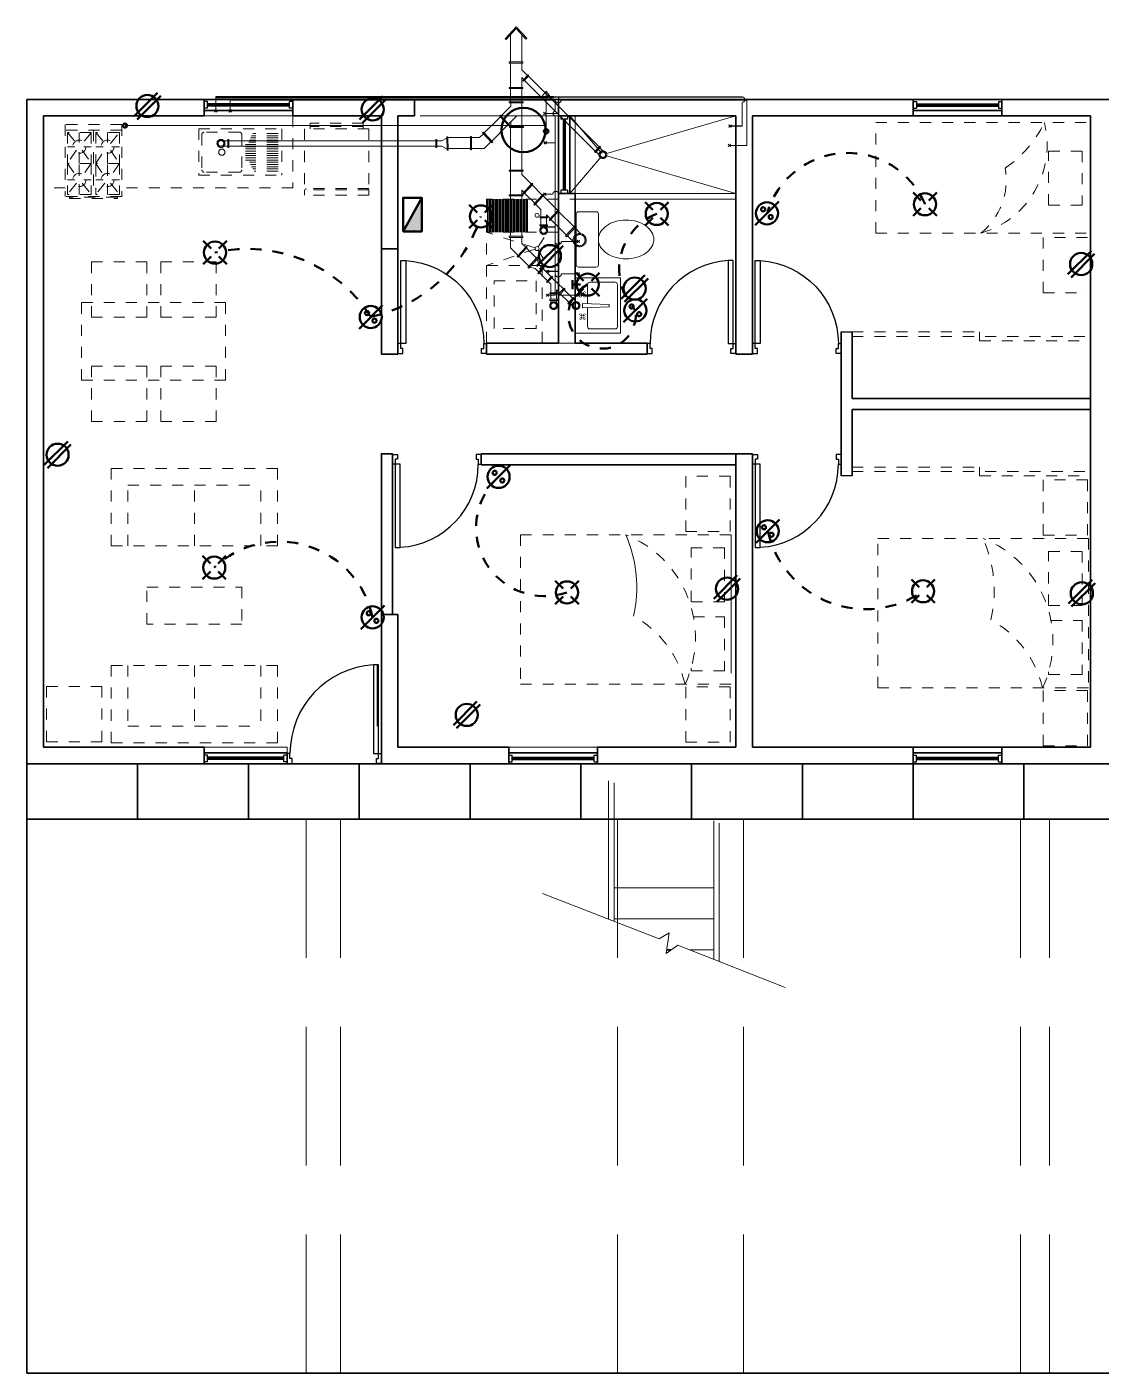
# Model space of a CAD drawing. Header units: metres. Extents: x -255 to -21, y -639 to -244.
# Drawn here: x -176.65 to -166.95, y -347.67 to -335.52 of the extents above; entities that cross this region are included whole.
import ezdxf

# ---------------------------------------------------------------- set-up
doc = ezdxf.new("R2010")
doc.units = ezdxf.units.M
doc.header["$LTSCALE"] = 5
doc.header["$MEASUREMENT"] = 0
doc.linetypes.add('DASHDOT', pattern=[1, 0.5, -0.25, 0, -0.25])
doc.linetypes.add('HIDDEN', pattern=[0.375, 0.25, -0.125])
doc.layers.get('0').update_dxf_attribs({"color": 30})
for name, color, linetype, lineweight in [('A-DOOR-FULL', 4, 'Continuous', 25), ('A-ELEV-MBE2', 4, 'Continuous', 25), ('A-EQPM-FIXD', 1, 'Continuous', 50), ('A-FLOR-LEVL', 7, 'Continuous', 35), ('A-FLOR-OVHD', 3, 'HIDDEN', 18), ('A-FURN', 8, 'Continuous', 18), ('A-GLAZ-FULL', 4, 'Continuous', 25), ('A-WALL-FULL', 7, 'Continuous', 35), ('A-WALL-FULL-EXTR', 7, 'Continuous', 35), ('A-WALL-FULL-INTR', 7, 'Continuous', 35), ('U-PARK-MNR', 255, 'Continuous', 13)]:
    doc.layers.add(name, color=color, linetype=linetype, lineweight=lineweight)

# ---------------------------------------------------------------- blocks, each defined once
blk = doc.blocks.new('DOOR-75')
for points in [[(-0.07, 0.84), (-0.07, 0.09), (-0.025, 0.09), (-0.025, 0.84), (-0.07, 0.84)], [(-0.775, 0.09), (-0.8, 0.09), (-0.8, 0), (-0.755, 0), (-0.755, 0.045), (-0.775, 0.045), (-0.775, 0.09)], [(-0.025, 0.09), (0, 0.09), (0, 0), (-0.045, 0), (-0.045, 0.045), (-0.025, 0.045), (-0.025, 0.09)]]:
    blk.add_lwpolyline(points)
at = {"linetype": 'HIDDEN'}
blk.add_arc((-0.023, 0.089), 0.752, 93.6181, 179.9249, dxfattribs=at)
blk = doc.blocks.new('BAÑO 1')
at = {"linetype": 'DASHDOT'}
for p, q in [((0.22, 1.001), (0.22, 1.246)), ((0.32, 1.001), (0.32, 1.246)), ((0.331, 1.001), (0.208, 1.001)), ((0.208, 1.001), (0.208, 0.991)), ((0.331, 0.991), (0.208, 0.991)), ((0.22, 0.991), (0.22, 0.771)), ((0.32, 0.991), (0.32, 0.931)), ((0.331, 1.001), (0.331, 0.991)), ((0.372, 0.878), (0.32, 0.931)), ((0.338, 0.842), (0.32, 0.86)), ((0.32, 0.86), (0.32, 0.771)), ((0.377, 0.883), (0.33, 0.833)), ((0.384, 0.876), (0.337, 0.826)), ((0.384, 0.876), (0.377, 0.883)), ((1.018, 0.233), (0.38, 0.871)), ((0.331, 0.771), (0.208, 0.771)), ((0.208, 0.771), (0.208, 0.761)), ((0.331, 0.761), (0.208, 0.761)), ((0.22, 0.641), (0.22, 0.761)), ((0.32, 0.641), (0.32, 0.761)), ((0.337, 0.826), (0.33, 0.833)), ((0.331, 0.771), (0.331, 0.761)), ((0.984, 0.196), (0.345, 0.834)), ((0.333, 0.641), (0.208, 0.641)), ((0.208, 0.641), (0.208, 0.631)), ((0.333, 0.631), (0.208, 0.631)), ((0.221, 0.6), (0.221, 0.631)), ((0.321, 0.418), (0.321, 0.631)), ((0.333, 0.641), (0.333, 0.631)), ((-0.019, 0.36), (0.127, 0.506)), ((0.127, 0.52), (0.12, 0.514)), ((0.204, 0.423), (0.12, 0.514)), ((0.211, 0.43), (0.127, 0.52)), ((0.134, 0.513), (0.221, 0.6)), ((0.202, 0.44), (0.275, 0.513)), ((-0.026, 0.367), (-0.033, 0.361)), ((0.059, 0.277), (-0.026, 0.367)), ((0.049, 0.287), (0.195, 0.433)), ((0.211, 0.43), (0.204, 0.423)), ((0.335, 0.418), (0.21, 0.418)), ((0.21, 0.418), (0.21, 0.408)), ((0.335, 0.408), (0.21, 0.408)), ((0.22, 0.025), (0.22, 0.408)), ((0.221, 0.418), (0.221, 0.459)), ((0.32, 0.025), (0.32, 0.408)), ((0.335, 0.418), (0.335, 0.408)), ((-2.369, 0.29), (-0.455, 0.29)), ((-2.333, 0.3), (-2.333, 0.227)), ((-2.323, 0.3), (-2.333, 0.3)), ((-2.323, 0.3), (-2.323, 0.227)), ((-0.455, 0.302), (-0.455, 0.229)), ((-0.445, 0.302), (-0.455, 0.302)), ((-0.445, 0.302), (-0.445, 0.229)), ((-0.445, 0.289), (-0.4, 0.289)), ((-0.355, 0.314), (-0.4, 0.289)), ((-0.356, 0.326), (-0.353, 0.203)), ((-0.346, 0.326), (-0.356, 0.326)), ((-0.346, 0.326), (-0.343, 0.203)), ((-0.345, 0.318), (-0.143, 0.318)), ((-0.142, 0.206), (-0.143, 0.329)), ((-0.133, 0.329), (-0.143, 0.329)), ((-0.132, 0.206), (-0.133, 0.329)), ((-0.133, 0.318), (-0.062, 0.318)), ((-0.062, 0.318), (-0.026, 0.353)), ((0.051, 0.27), (-0.033, 0.361)), ((-0.02, 0.218), (0.042, 0.28)), ((0.059, 0.277), (0.051, 0.27)), ((-2.369, 0.24), (-0.455, 0.24)), ((-2.323, 0.227), (-2.333, 0.227)), ((-0.445, 0.229), (-0.455, 0.229)), ((-0.445, 0.239), (-0.4, 0.239)), ((-0.354, 0.213), (-0.4, 0.239)), ((-0.343, 0.203), (-0.353, 0.203)), ((-0.344, 0.218), (-0.142, 0.218)), ((-0.132, 0.206), (-0.142, 0.206)), ((-0.132, 0.218), (-0.02, 0.218)), ((1.024, 0.239), (0.977, 0.189)), ((0.985, 0.182), (0.977, 0.189)), ((1.031, 0.232), (0.985, 0.182)), ((1.035, 0.145), (0.991, 0.189)), ((0.208, 0.025), (0.333, 0.025)), ((0.208, 0.025), (0.208, 0.015)), ((0.208, 0.015), (0.333, 0.015)), ((0.22, -0.198), (0.22, 0.015)), ((0.32, -0.015), (0.32, 0.015)), ((0.333, 0.025), (0.333, 0.015)), ((0.407, -0.103), (0.32, -0.015)), ((0.329, -0.186), (0.413, -0.095)), ((0.337, -0.192), (0.421, -0.102)), ((0.413, -0.095), (0.421, -0.102)), ((0.505, -0.201), (0.414, -0.11)), ((0.206, -0.198), (0.331, -0.198)), ((0.206, -0.198), (0.206, -0.208)), ((0.206, -0.208), (0.331, -0.208)), ((0.22, -0.573), (0.22, -0.208)), ((0.339, -0.176), (0.32, -0.157)), ((0.32, -0.198), (0.32, -0.157)), ((0.32, -0.573), (0.32, -0.208)), ((0.329, -0.186), (0.337, -0.192)), ((0.331, -0.198), (0.331, -0.208)), ((0.437, -0.274), (0.346, -0.183)), ((0.428, -0.284), (0.512, -0.194)), ((0.435, -0.291), (0.52, -0.201)), ((0.512, -0.194), (0.52, -0.201)), ((0.645, -0.341), (0.513, -0.208)), ((0.428, -0.284), (0.435, -0.291)), ((0.493, -0.33), (0.444, -0.282)), ((0.493, -0.398), (0.493, -0.33)), ((0.568, -0.424), (0.652, -0.334)), ((0.575, -0.431), (0.659, -0.341)), ((0.652, -0.334), (0.659, -0.341)), ((0.793, -0.488), (0.652, -0.348)), ((0.484, -0.398), (0.552, -0.398)), ((0.484, -0.408), (0.484, -0.398)), ((0.484, -0.408), (0.552, -0.408)), ((0.484, -0.469), (0.552, -0.469)), ((0.484, -0.479), (0.484, -0.469)), ((0.484, -0.479), (0.552, -0.479)), ((0.493, -0.469), (0.493, -0.408)), ((0.493, -0.521), (0.493, -0.479)), ((0.577, -0.414), (0.543, -0.38)), ((0.543, -0.398), (0.543, -0.38)), ((0.543, -0.469), (0.543, -0.408)), ((0.543, -0.521), (0.543, -0.479)), ((0.552, -0.408), (0.552, -0.398)), ((0.552, -0.479), (0.552, -0.469)), ((0.568, -0.424), (0.575, -0.431)), ((0.725, -0.562), (0.584, -0.421)), ((0.716, -0.57), (0.8, -0.48)), ((0.8, -0.48), (0.808, -0.487)), ((0.206, -0.573), (0.331, -0.573)), ((0.206, -0.573), (0.206, -0.583)), ((0.206, -0.583), (0.331, -0.583)), ((0.22, -0.678), (0.22, -0.583)), ((0.32, -0.637), (0.32, -0.583)), ((0.331, -0.573), (0.331, -0.583)), ((0.716, -0.57), (0.724, -0.577)), ((0.724, -0.577), (0.808, -0.487)), ((0.783, -0.62), (0.732, -0.569)), ((0.854, -0.55), (0.8, -0.495)), ((0.288, -0.746), (0.22, -0.678)), ((0.278, -0.756), (0.362, -0.666)), ((0.286, -0.763), (0.37, -0.673)), ((0.356, -0.673), (0.32, -0.637)), ((0.362, -0.666), (0.37, -0.673)), ((0.453, -0.771), (0.363, -0.68)), ((0.278, -0.756), (0.286, -0.763)), ((0.384, -0.843), (0.295, -0.753)), ((0.375, -0.854), (0.459, -0.763)), ((0.383, -0.86), (0.467, -0.77)), ((0.459, -0.763), (0.467, -0.77)), ((0.46, -0.777), (0.475, -0.828)), ((0.507, -0.86), (0.475, -0.828)), ((0.375, -0.854), (0.383, -0.86)), ((0.391, -0.851), (0.441, -0.864)), ((0.473, -0.896), (0.441, -0.864)), ((0.464, -0.905), (0.514, -0.852)), ((0.464, -0.905), (0.471, -0.912)), ((0.471, -0.912), (0.522, -0.859)), ((0.552, -0.976), (0.48, -0.903)), ((0.514, -0.852), (0.522, -0.859)), ((0.586, -0.939), (0.514, -0.867)), ((0.543, -0.985), (0.593, -0.932)), ((0.55, -0.992), (0.6, -0.939)), ((0.593, -0.932), (0.6, -0.939)), ((0.696, -1.049), (0.593, -0.947)), ((0.543, -0.985), (0.55, -0.992)), ((0.584, -1.007), (0.559, -0.983)), ((0.573, -1.084), (0.642, -1.084)), ((0.573, -1.094), (0.573, -1.084)), ((0.584, -1.084), (0.584, -1.007)), ((0.634, -1.084), (0.634, -1.057)), ((0.661, -1.085), (0.634, -1.057)), ((0.642, -1.094), (0.642, -1.084)), ((0.653, -1.094), (0.703, -1.041)), ((0.66, -1.101), (0.711, -1.048)), ((0.745, -1.169), (0.668, -1.092)), ((0.703, -1.041), (0.711, -1.048)), ((0.779, -1.133), (0.703, -1.056)), ((0.573, -1.094), (0.642, -1.094)), ((0.573, -1.142), (0.642, -1.142)), ((0.573, -1.152), (0.573, -1.142)), ((0.573, -1.152), (0.642, -1.152)), ((0.584, -1.142), (0.584, -1.094)), ((0.584, -1.174), (0.584, -1.152)), ((0.584, -1.202), (0.584, -1.195)), ((0.634, -1.142), (0.634, -1.094)), ((0.634, -1.174), (0.634, -1.152)), ((0.642, -1.152), (0.642, -1.142)), ((0.653, -1.094), (0.66, -1.101)), ((0.736, -1.178), (0.786, -1.125)), ((0.736, -1.178), (0.743, -1.185)), ((0.743, -1.185), (0.794, -1.132)), ((0.775, -1.199), (0.752, -1.176)), ((0.786, -1.125), (0.794, -1.132)), ((0.81, -1.164), (0.786, -1.14))]:
    blk.add_line(p, q, dxfattribs=at)
for centre, radius in [((-2.395, 0.265), 0.036), ((-2.395, 0.265), 0.026), ((1.052, 0.163), 0.035), ((1.052, 0.163), 0.025), ((0.518, -0.521), 0.035), ((0.518, -0.521), 0.025), ((0.842, -0.608), 0.06), ((0.842, -0.608), 0.05), ((0.608, -1.199), 0.035), ((0.608, -1.199), 0.025), ((0.81, -1.199), 0.035), ((0.81, -1.199), 0.025)]:
    blk.add_circle(centre, radius, dxfattribs=at)
blk = doc.blocks.new('DOOR-80')
for points in [[(-0.07, 0.89), (-0.07, 0.09), (-0.025, 0.09), (-0.025, 0.89), (-0.07, 0.89)], [(-0.825, 0.09), (-0.85, 0.09), (-0.85, 0), (-0.805, 0), (-0.805, 0.045), (-0.825, 0.045), (-0.825, 0.09)], [(-0.025, 0.09), (0, 0.09), (0, 0), (-0.045, 0), (-0.045, 0.045), (-0.025, 0.045), (-0.025, 0.09)]]:
    blk.add_lwpolyline(points)
at = {"linetype": 'HIDDEN'}
blk.add_arc((-0.023, 0.089), 0.802, 93.3811, 179.9341, dxfattribs=at)
blk = doc.blocks.new('INOD')
for p, q in [((0.23, 0), (-0.23, 0)), ((-0.25, -0.02), (-0.25, -0.18)), ((0.25, -0.18), (0.25, -0.02)), ((-0.23, -0.2), (0.23, -0.2))]:
    blk.add_line(p, q)
blk.add_lwpolyline([(-0.175, -0.45, 0.07067), (-0.161, -0.549, 0.082314), (-0.124, -0.627, 0.106842), (-0.063, -0.683, 0.13438), (0, -0.7, 0.13438), (0.063, -0.683, 0.106842), (0.124, -0.627, 0.082314), (0.161, -0.549, 0.07067), (0.175, -0.45, 0.07067), (0.161, -0.351, 0.082314), (0.124, -0.273, 0.106842), (0.063, -0.217, 0.13438), (0, -0.2, 0.13438), (-0.063, -0.217, 0.106842), (-0.124, -0.273, 0.082314), (-0.161, -0.351, 0.07067)], format="xyb", close=True)
for centre, start, end in [((-0.23, -0.02), 90, 180), ((0.23, -0.02), 0, 90), ((-0.23, -0.18), 180, 270), ((0.23, -0.18), 270, 0)]:
    blk.add_arc(centre, 0.02, start, end)

msp = doc.modelspace()

# ---------------------------------------------------------------- hatches: boundary and pattern name
at = {"layer": 'A-EQPM-FIXD'}
msp.add_hatch(color=256, dxfattribs=at).paths.add_polyline_path([(-173.25, -337.362), (-173.081, -337.362), (-173.081, -337.059)])

# ---------------------------------------------------------------- linework, layer by layer
at = {"layer": 'A-ELEV-MBE2'}
for p, q in [((-169.296, -338.27), (-169.196, -338.27)), ((-169.196, -339.57), (-169.296, -339.57))]:
    msp.add_line(p, q, dxfattribs=at)
at = {"layer": 'A-ELEV-MBE2', "linetype": 'HIDDEN', "ltscale": 0.001}
msp.add_line((-170.095, -338.417), (-170.095, -338.372), dxfattribs=at)
at = {"layer": 'A-EQPM-FIXD'}
for p, q in [((-175.678, -336.322), (-175.466, -336.11)), ((-175.65, -336.351), (-175.438, -336.138)), ((-174.94, -336.149), (-171.892, -336.149)), ((-173.644, -336.353), (-173.432, -336.14)), ((-173.616, -336.381), (-173.404, -336.169)), ((-168.575, -337.082), (-168.645, -337.011)), ((-168.504, -337.082), (-168.433, -337.011)), ((-173.081, -337.059), (-173.25, -337.362)), ((-172.582, -337.192), (-172.653, -337.121)), ((-172.512, -337.192), (-172.441, -337.121)), ((-170.996, -337.168), (-171.066, -337.098)), ((-170.925, -337.168), (-170.854, -337.098)), ((-170.071, -337.305), (-169.859, -337.093)), ((-172.582, -337.262), (-172.653, -337.333)), ((-172.512, -337.262), (-172.441, -337.333)), ((-170.996, -337.239), (-171.066, -337.31)), ((-170.925, -337.239), (-170.854, -337.31)), ((-168.575, -337.152), (-168.645, -337.223)), ((-168.504, -337.152), (-168.433, -337.223)), ((-174.984, -337.518), (-175.055, -337.447)), ((-174.913, -337.518), (-174.842, -337.447)), ((-172.045, -337.677), (-171.833, -337.465)), ((-172.017, -337.706), (-171.805, -337.493)), ((-174.984, -337.588), (-175.054, -337.659)), ((-174.913, -337.588), (-174.842, -337.659)), ((-167.249, -337.749), (-167.037, -337.537)), ((-167.22, -337.777), (-167.008, -337.565)), ((-171.62, -337.807), (-171.69, -337.736)), ((-171.549, -337.807), (-171.478, -337.736)), ((-171.72, -337.801), (-171.72, -337.885)), ((-171.648, -337.842), (-171.72, -337.842)), ((-171.28, -337.97), (-171.068, -337.758)), ((-171.251, -337.999), (-171.039, -337.787)), ((-171.62, -337.877), (-171.69, -337.948)), ((-171.549, -337.877), (-171.478, -337.948)), ((-171.259, -338.182), (-171.047, -337.97)), ((-173.648, -338.241), (-173.436, -338.029)), ((-176.489, -339.471), (-176.277, -339.259)), ((-176.461, -339.5), (-176.249, -339.287)), ((-172.495, -339.684), (-172.282, -339.472)), ((-170.064, -340.175), (-169.852, -339.963)), ((-174.99, -340.362), (-175.061, -340.291)), ((-174.919, -340.362), (-174.849, -340.291)), ((-174.99, -340.432), (-175.061, -340.503)), ((-174.919, -340.432), (-174.849, -340.503)), ((-171.806, -340.587), (-171.877, -340.516)), ((-171.736, -340.587), (-171.665, -340.516)), ((-170.446, -340.68), (-170.234, -340.467)), ((-170.418, -340.708), (-170.206, -340.496)), ((-168.591, -340.575), (-168.662, -340.504)), ((-168.521, -340.575), (-168.45, -340.504)), ((-167.244, -340.721), (-167.031, -340.509)), ((-167.215, -340.749), (-167.003, -340.537)), ((-171.806, -340.657), (-171.877, -340.728)), ((-171.736, -340.657), (-171.665, -340.728)), ((-168.591, -340.646), (-168.662, -340.717)), ((-168.521, -340.646), (-168.45, -340.717)), ((-173.631, -340.952), (-173.419, -340.74)), ((-172.795, -341.819), (-172.583, -341.607)), ((-172.767, -341.847), (-172.555, -341.635))]:
    msp.add_line(p, q, dxfattribs=at)
at = {"layer": 'A-EQPM-FIXD', "ltscale": 0.01, "const_width": 0.01}
for points in [[(-171.971, -336.298), (-171.846, -336.298), (-171.846, -336.291), (-171.846, -336.149), (-174.94, -336.149), (-174.94, -336.275)], [(-171.846, -336.298), (-171.846, -337.723), (-171.945, -337.723)]]:
    msp.add_lwpolyline(points, dxfattribs=at)
at = {"layer": 'A-EQPM-FIXD'}
msp.add_lwpolyline([(-174.81, -336.275, 0.01, 0.01, 0), (-174.81, -336.176, 0.01, 0.01, 0), (-171.877, -336.176, 0.01, 0.01, 0), (-171.877, -336.278, 0.01, 0.01, 0.962568), (-171.878, -336.318, 0.01, 0.01, 0), (-171.878, -336.562, 0.01, 0.01, 0), (-171.968, -336.562, 0, 0, 0)], format="xyseb", dxfattribs=at)
at = {"layer": 'A-EQPM-FIXD', "const_width": 0.01}
for points in [[(-171.959, -336.097), (-171.994, -336.14)], [(-171.959, -336.455), (-171.959, -336.095), (-171.959, -336.095)], [(-171.959, -336.097), (-171.925, -336.14)], [(-171.823, -336.176), (-170.148, -336.176), (-170.148, -336.176), (-170.148, -336.587), (-170.305, -336.587)], [(-174.928, -336.263), (-174.953, -336.287)], [(-174.928, -336.287), (-174.952, -336.262)], [(-174.798, -336.287), (-174.822, -336.262)], [(-174.797, -336.263), (-174.822, -336.287)], [(-171.959, -336.286), (-171.984, -336.31)], [(-171.959, -336.31), (-171.983, -336.285)], [(-175.76, -336.407), (-171.957, -336.407)], [(-170.287, -336.423), (-170.311, -336.398)], [(-170.286, -336.399), (-170.311, -336.423)], [(-171.956, -336.574), (-171.98, -336.549)], [(-171.955, -336.55), (-171.98, -336.574)], [(-171.878, -336.562), (-171.878, -337.938), (-171.947, -337.938)], [(-170.293, -336.599), (-170.317, -336.574)], [(-170.292, -336.574), (-170.317, -336.599)], [(-171.959, -337.015), (-171.984, -337.039)], [(-171.959, -337.039), (-171.983, -337.014)], [(-171.971, -337.027), (-171.899, -337.027)], [(-171.954, -337.335), (-171.978, -337.31)], [(-171.953, -337.311), (-171.978, -337.335)], [(-171.965, -337.322), (-171.878, -337.322)], [(-171.821, -337.453), (-171.667, -337.453)], [(-171.655, -337.441), (-171.68, -337.465)], [(-171.655, -337.465), (-171.679, -337.44)], [(-171.932, -337.736), (-171.957, -337.711)], [(-171.932, -337.711), (-171.957, -337.735)], [(-171.846, -337.723), (-171.846, -337.938), (-171.665, -337.938)], [(-171.821, -337.745), (-171.667, -337.745)], [(-171.655, -337.733), (-171.68, -337.757)], [(-171.655, -337.758), (-171.679, -337.733)], [(-171.935, -337.951), (-171.96, -337.926)], [(-171.935, -337.926), (-171.96, -337.95)], [(-171.652, -337.926), (-171.678, -337.95)], [(-171.653, -337.951), (-171.677, -337.926)]]:
    msp.add_lwpolyline(points, dxfattribs=at)
for points in [[(-171.877, -336.176, 1), (-171.823, -336.176, 0)], [(-171.899, -337.027), (-171.899, -337.027, -1), (-171.846, -337.027, -1)], [(-171.878, -337.453, 1), (-171.821, -337.453)], [(-171.878, -337.745, 1), (-171.821, -337.745)]]:
    msp.add_lwpolyline(points, format="xyb", dxfattribs=at)
at = {"layer": 'A-EQPM-FIXD', "ltscale": 0.01, "const_width": 0.01}
msp.add_lwpolyline([(-171.846, -336.149), (-170.189, -336.149, -1), (-170.189, -336.197), (-170.189, -336.411), (-170.299, -336.411)], format="xyb", dxfattribs=at)
at = {"layer": 'A-EQPM-FIXD'}
msp.add_lwpolyline([(-173.25, -337.362), (-173.081, -337.362), (-173.081, -337.059), (-173.25, -337.059)], close=True, dxfattribs=at)
for centre, radius in [((-175.558, -336.23), 0.1), ((-173.524, -336.261), 0.1), ((-172.163, -336.447), 0.2), ((-175.76, -336.407), 0.0177), ((-171.959, -336.458), 0.0201), ((-168.539, -337.117), 0.1), ((-172.547, -337.227), 0.1), ((-170.96, -337.204), 0.1), ((-169.965, -337.199), 0.1), ((-170, -337.163), 0.0185), ((-169.931, -337.232), 0.0185), ((-174.948, -337.553), 0.1), ((-171.925, -337.585), 0.1), ((-167.129, -337.657), 0.1), ((-171.584, -337.842), 0.1), ((-171.159, -337.878), 0.1), ((-171.153, -338.076), 0.1), ((-173.542, -338.135), 0.1), ((-173.576, -338.099), 0.0185), ((-171.187, -338.04), 0.0185), ((-171.119, -338.109), 0.0185), ((-173.508, -338.168), 0.0185), ((-176.369, -339.379), 0.1), ((-172.388, -339.578), 0.1), ((-172.423, -339.542), 0.0185), ((-172.354, -339.611), 0.0185), ((-169.958, -340.069), 0.1), ((-169.993, -340.033), 0.0185), ((-169.924, -340.101), 0.0185), ((-174.955, -340.397), 0.1), ((-171.771, -340.622), 0.1), ((-170.326, -340.588), 0.1), ((-168.556, -340.611), 0.1), ((-167.123, -340.629), 0.1), ((-173.525, -340.846), 0.1), ((-173.56, -340.81), 0.0185), ((-173.491, -340.878), 0.0185), ((-172.675, -341.727), 0.1)]:
    msp.add_circle(centre, radius, dxfattribs=at)
at = {"layer": 'A-EQPM-FIXD', "linetype": 'HIDDEN', "ltscale": 0.009}
for centre, radius, start, end in [((-169.237, -337.412), 0.758, 22.9015, 163.6875), ((-173.835, -336.815), 1.352, 282.5325, 342.246), ((-170.76, -337.705), 0.54, 111.7695, 223.3522), ((-174.656, -338.838), 1.318, 32.2612, 102.8), ((-171.454, -338.117), 0.304, 115.3331, 7.6915), ((-171.972, -340.036), 0.619, 132.2306, 288.9644), ((-174.366, -341.021), 0.858, 11.79, 133.3589), ((-169.074, -339.866), 0.907, 192.9313, 304.8083)]:
    msp.add_arc(centre, radius, start, end, dxfattribs=at)
at = {"layer": 'A-FLOR-LEVL'}
for p, q in [((-174.246, -336.17), (-175.046, -336.17)), ((-173.146, -336.17), (-171.846, -336.17)), ((-167.846, -336.17), (-168.646, -336.17)), ((-174.246, -336.27), (-175.046, -336.27)), ((-167.846, -336.27), (-168.646, -336.27)), ((-171.846, -336.32), (-171.846, -337.02)), ((-171.746, -337.02), (-171.746, -336.32)), ((-174.296, -342.07), (-175.046, -342.07)), ((-174.296, -342.07), (-174.296, -342.17)), ((-172.296, -342.07), (-171.496, -342.07)), ((-167.846, -342.07), (-168.646, -342.07)), ((-176.646, -342.17), (-176.646, -347.67)), ((-175.646, -342.17), (-175.646, -342.67)), ((-174.296, -342.17), (-175.046, -342.17)), ((-174.646, -342.17), (-174.646, -342.67)), ((-174.296, -342.17), (-173.446, -342.17)), ((-173.646, -342.17), (-173.646, -342.67)), ((-172.646, -342.17), (-172.646, -342.67)), ((-172.296, -342.17), (-171.496, -342.17)), ((-171.646, -342.17), (-171.646, -342.67)), ((-170.646, -342.17), (-170.646, -342.67)), ((-170.096, -342.17), (-167.046, -342.17)), ((-169.646, -342.17), (-169.646, -342.67)), ((-167.846, -342.17), (-168.646, -342.17)), ((-168.646, -342.17), (-168.646, -342.67)), ((-167.646, -342.17), (-167.646, -342.67)), ((-176.646, -342.67), (-157.296, -342.67)), ((-170.832, -343.85), (-170.871, -343.85)), ((-176.646, -347.67), (-157.296, -347.67))]:
    msp.add_line(p, q, dxfattribs=at)
at = {"layer": 'A-FLOR-OVHD'}
for p, q in [((-175.046, -336.32), (-174.246, -336.32)), ((-171.846, -336.32), (-173.146, -336.32)), ((-171.696, -337.02), (-171.696, -336.32)), ((-168.646, -336.32), (-167.846, -336.32)), ((-175.046, -342.02), (-174.296, -342.02)), ((-172.296, -342.02), (-171.496, -342.02)), ((-171.396, -343.572), (-171.396, -342.17)), ((-171.346, -343.592), (-171.346, -342.17)), ((-170.446, -343.934), (-170.446, -342.17)), ((-170.396, -343.954), (-170.396, -342.17)), ((-171.993, -343.34), (-170.939, -343.75)), ((-171.346, -343.29), (-170.446, -343.29)), ((-171.346, -343.57), (-170.446, -343.57)), ((-170.939, -343.75), (-170.848, -343.695)), ((-170.848, -343.695), (-170.876, -343.881)), ((-170.876, -343.881), (-170.771, -343.805)), ((-170.771, -343.805), (-169.8, -344.189)), ((-170.658, -343.85), (-170.446, -343.85))]:
    msp.add_line(p, q, dxfattribs=at)
at = {"layer": 'A-FLOR-OVHD', "linetype": 'DASHDOT'}
msp.add_line((-174.296, -342.07), (-174.296, -342.02), dxfattribs=at)
at = {"layer": 'A-FURN', "linetype": 'DASHDOT'}
for p, q in [((-172.328, -335.625), (-172.23, -335.516)), ((-172.321, -335.631), (-172.23, -335.531)), ((-172.23, -335.516), (-172.134, -335.619)), ((-172.23, -335.531), (-172.142, -335.626)), ((-172.328, -335.625), (-172.321, -335.631)), ((-172.142, -335.626), (-172.134, -335.619)), ((-171.468, -336.601), (-171.475, -336.594)), ((-171.429, -336.652), (-171.474, -336.607)), ((-171.671, -338.014), (-171.673, -338.012)), ((-171.696, -338.37), (-171.846, -338.37))]:
    msp.add_line(p, q, dxfattribs=at)
at = {"layer": 'A-FURN', "linetype": 'HIDDEN', "ltscale": 0.001}
for p, q in [((-175.79, -336.398), (-176.3, -336.398)), ((-176.3, -336.398), (-176.3, -337.048)), ((-175.79, -336.398), (-175.79, -337.048)), ((-174.246, -336.32), (-174.246, -336.97)), ((-174.089, -336.386), (-174.089, -336.436)), ((-173.609, -336.386), (-174.089, -336.386)), ((-173.609, -336.406), (-174.089, -336.406)), ((-173.609, -336.386), (-173.609, -336.436)), ((-168.984, -337.379), (-168.984, -336.379)), ((-168.984, -336.379), (-167.084, -336.379)), ((-175.79, -336.448), (-176.3, -336.448)), ((-176.28, -336.468), (-176.28, -336.748)), ((-176.065, -336.468), (-176.28, -336.468)), ((-176.28, -336.468), (-176.198, -336.568)), ((-176.173, -336.559), (-176.173, -336.468)), ((-176.065, -336.472), (-176.147, -336.568)), ((-176.065, -336.468), (-176.065, -336.748)), ((-176.045, -336.448), (-176.045, -337.048)), ((-175.81, -336.468), (-176.025, -336.468)), ((-176.025, -336.468), (-176.025, -336.772)), ((-176.025, -336.468), (-175.943, -336.568)), ((-175.918, -336.559), (-175.918, -336.468)), ((-175.892, -336.568), (-175.81, -336.468)), ((-175.81, -336.468), (-175.81, -336.748)), ((-175.095, -336.435), (-174.345, -336.435)), ((-175.095, -336.435), (-175.095, -336.855)), ((-175.066, -336.487), (-175.066, -336.807)), ((-174.726, -336.467), (-175.046, -336.467)), ((-174.706, -336.487), (-174.706, -336.807)), ((-174.379, -336.518), (-174.628, -336.518)), ((-174.379, -336.498), (-174.619, -336.498)), ((-174.379, -336.478), (-174.607, -336.478)), ((-174.345, -336.435), (-174.345, -336.855)), ((-173.559, -336.436), (-174.139, -336.436)), ((-174.139, -336.436), (-174.139, -336.976)), ((-173.609, -336.416), (-174.089, -336.416)), ((-173.559, -336.436), (-173.559, -336.976)), ((-176.28, -336.598), (-176.212, -336.598)), ((-176.198, -336.628), (-176.28, -336.748)), ((-176.173, -336.748), (-176.173, -336.637)), ((-176.147, -336.628), (-176.065, -336.748)), ((-176.133, -336.598), (-176.065, -336.598)), ((-176.025, -336.598), (-175.957, -336.598)), ((-176.025, -336.748), (-175.943, -336.628)), ((-175.918, -336.748), (-175.918, -336.637)), ((-175.892, -336.628), (-175.81, -336.748)), ((-175.878, -336.598), (-175.81, -336.598)), ((-174.379, -336.578), (-174.674, -336.578)), ((-174.379, -336.598), (-174.674, -336.598)), ((-174.379, -336.618), (-174.674, -336.618)), ((-174.379, -336.638), (-174.674, -336.638)), ((-174.379, -336.658), (-174.674, -336.658)), ((-174.379, -336.558), (-174.642, -336.558)), ((-174.379, -336.538), (-174.635, -336.538)), ((-176.065, -336.748), (-176.28, -336.748)), ((-176.28, -336.748), (-176.28, -337.028)), ((-176.28, -336.748), (-176.198, -336.868)), ((-176.173, -336.859), (-176.173, -336.748)), ((-176.065, -336.748), (-176.147, -336.868)), ((-176.065, -336.748), (-176.065, -337.028)), ((-175.81, -336.748), (-176.025, -336.748)), ((-176.025, -336.748), (-175.943, -336.868)), ((-176.025, -336.768), (-176.025, -337.028)), ((-175.918, -336.859), (-175.918, -336.748)), ((-175.81, -336.748), (-175.892, -336.868)), ((-175.81, -336.748), (-175.81, -337.028)), ((-174.379, -336.678), (-174.674, -336.678)), ((-174.379, -336.698), (-174.674, -336.698)), ((-174.379, -336.718), (-174.674, -336.718)), ((-174.379, -336.738), (-174.635, -336.738)), ((-174.379, -336.758), (-174.627, -336.758)), ((-174.379, -336.778), (-174.617, -336.778)), ((-176.28, -336.898), (-176.212, -336.898)), ((-176.133, -336.898), (-176.065, -336.898)), ((-176.025, -336.898), (-175.957, -336.898)), ((-175.878, -336.898), (-175.81, -336.898)), ((-175.095, -336.855), (-174.345, -336.855)), ((-174.726, -336.827), (-175.046, -336.827)), ((-174.379, -336.798), (-174.606, -336.798)), ((-174.379, -336.818), (-174.593, -336.818)), ((-176.3, -336.97), (-176.499, -336.97)), ((-176.198, -336.928), (-176.28, -337.028)), ((-176.173, -337.028), (-176.173, -336.937)), ((-176.147, -336.928), (-176.065, -337.028)), ((-175.943, -336.928), (-176.025, -337.028)), ((-175.918, -337.028), (-175.918, -336.937)), ((-175.892, -336.928), (-175.81, -337.028)), ((-174.246, -336.97), (-175.79, -336.97)), ((-173.559, -336.976), (-174.139, -336.976)), ((-174.139, -336.986), (-174.139, -337.036)), ((-173.559, -336.986), (-174.139, -336.986)), ((-174.129, -336.976), (-174.129, -336.986)), ((-173.569, -336.976), (-173.569, -336.986)), ((-173.559, -336.986), (-173.559, -337.036)), ((-175.79, -337.048), (-176.3, -337.048)), ((-176.065, -337.028), (-176.28, -337.028)), ((-175.81, -337.028), (-176.025, -337.028)), ((-173.559, -337.036), (-174.139, -337.036)), ((-172.496, -337.07), (-172.496, -337.67)), ((-171.846, -337.07), (-172.496, -337.07)), ((-171.846, -337.37), (-172.496, -337.37)), ((-172.059, -337.512), (-172.496, -337.37)), ((-172.031, -337.501), (-171.946, -337.37)), ((-167.084, -337.379), (-168.984, -337.379)), ((-167.471, -337.418), (-167.471, -337.918)), ((-167.071, -337.418), (-167.471, -337.418)), ((-172.059, -337.522), (-172.496, -337.67)), ((-172.032, -337.532), (-171.946, -337.67)), ((-176.062, -337.638), (-176.062, -338.138)), ((-175.562, -337.638), (-176.062, -337.638)), ((-175.562, -338.138), (-175.562, -337.638)), ((-174.938, -337.638), (-175.438, -337.638)), ((-175.438, -337.638), (-175.438, -338.138)), ((-174.938, -338.138), (-174.938, -337.638)), ((-172.496, -337.67), (-171.846, -337.67)), ((-172.496, -338.37), (-172.496, -337.67)), ((-171.996, -337.67), (-171.996, -338.37)), ((-167.471, -337.918), (-167.071, -337.918)), ((-176.152, -338.005), (-176.152, -338.705)), ((-174.852, -338.005), (-176.152, -338.005)), ((-174.852, -338.705), (-174.852, -338.005)), ((-176.062, -338.138), (-175.562, -338.138)), ((-175.438, -338.138), (-174.938, -338.138)), ((-169.196, -338.27), (-168.046, -338.27)), ((-169.196, -338.31), (-167.046, -338.31)), ((-168.046, -338.27), (-168.046, -338.35)), ((-168.046, -338.35), (-167.046, -338.35)), ((-176.062, -338.579), (-175.562, -338.579)), ((-176.062, -339.079), (-176.062, -338.579)), ((-175.562, -338.579), (-175.562, -339.079)), ((-175.438, -338.579), (-174.938, -338.579)), ((-175.438, -339.079), (-175.438, -338.579)), ((-174.938, -338.579), (-174.938, -339.079)), ((-176.152, -338.705), (-174.852, -338.705)), ((-175.562, -339.079), (-176.062, -339.079)), ((-174.938, -339.079), (-175.438, -339.079)), ((-175.884, -339.502), (-174.384, -339.502)), ((-175.884, -340.202), (-175.884, -339.502)), ((-174.384, -340.202), (-174.384, -339.502)), ((-170.298, -339.573), (-170.698, -339.573)), ((-170.698, -339.573), (-170.698, -340.073)), ((-170.298, -339.573), (-170.298, -340.073)), ((-169.196, -339.49), (-168.046, -339.49)), ((-169.196, -339.53), (-167.046, -339.53)), ((-168.046, -339.49), (-168.046, -339.57)), ((-168.046, -339.57), (-167.046, -339.57)), ((-175.734, -340.202), (-175.734, -339.652)), ((-175.734, -339.652), (-174.534, -339.652)), ((-175.134, -340.202), (-175.134, -339.652)), ((-174.534, -340.202), (-174.534, -339.652)), ((-167.071, -339.606), (-167.471, -339.606)), ((-167.471, -339.606), (-167.471, -340.106)), ((-167.071, -339.606), (-167.071, -340.106)), ((-172.19, -340.101), (-172.19, -341.451)), ((-172.19, -340.101), (-170.29, -340.101)), ((-170.698, -340.073), (-170.298, -340.073)), ((-168.964, -341.484), (-168.964, -340.134)), ((-168.964, -340.134), (-167.064, -340.134)), ((-167.471, -340.106), (-167.071, -340.106)), ((-167.064, -340.134), (-167.064, -341.484)), ((-175.884, -340.202), (-174.384, -340.202)), ((-174.384, -340.202), (-175.884, -340.202)), ((-175.884, -341.28), (-174.384, -341.28)), ((-174.384, -341.28), (-175.884, -341.28)), ((-175.884, -341.28), (-175.884, -341.98)), ((-175.734, -341.28), (-175.734, -341.83)), ((-175.134, -341.28), (-175.134, -341.83)), ((-174.534, -341.28), (-174.534, -341.83)), ((-174.384, -341.28), (-174.384, -341.98)), ((-176.468, -341.47), (-176.468, -341.97)), ((-175.968, -341.47), (-176.468, -341.47)), ((-175.968, -341.97), (-175.968, -341.47)), ((-170.29, -341.451), (-172.19, -341.451)), ((-170.298, -341.475), (-170.698, -341.475)), ((-170.698, -341.475), (-170.698, -341.975)), ((-170.298, -341.975), (-170.298, -341.475)), ((-167.064, -341.484), (-168.964, -341.484)), ((-167.071, -341.508), (-167.471, -341.508)), ((-167.471, -341.508), (-167.471, -342.008)), ((-167.071, -342.008), (-167.071, -341.508)), ((-175.734, -341.83), (-174.534, -341.83)), ((-176.468, -341.97), (-175.968, -341.97)), ((-175.884, -341.98), (-174.384, -341.98)), ((-170.698, -341.975), (-170.298, -341.975)), ((-167.471, -342.008), (-167.071, -342.008))]:
    msp.add_line(p, q, dxfattribs=at)
at = {"layer": 'A-FURN'}
for p, q in [((-171.462, -336.651), (-171.746, -336.32)), ((-170.246, -336.32), (-171.423, -336.663)), ((-171.462, -336.688), (-171.746, -337.02)), ((-170.246, -337.02), (-171.423, -336.677)), ((-170.246, -337.02), (-171.746, -337.02)), ((-172.487, -337.07), (-172.487, -337.37)), ((-172.477, -337.07), (-172.477, -337.37)), ((-172.467, -337.07), (-172.467, -337.37)), ((-172.457, -337.07), (-172.457, -337.37)), ((-172.447, -337.07), (-172.447, -337.37)), ((-172.437, -337.07), (-172.437, -337.37)), ((-172.427, -337.07), (-172.427, -337.37)), ((-172.417, -337.07), (-172.417, -337.37)), ((-172.407, -337.07), (-172.407, -337.37)), ((-172.397, -337.07), (-172.397, -337.37)), ((-172.397, -337.07), (-172.397, -337.37)), ((-172.387, -337.07), (-172.387, -337.37)), ((-172.377, -337.07), (-172.377, -337.37)), ((-172.367, -337.07), (-172.367, -337.37)), ((-172.357, -337.07), (-172.357, -337.37)), ((-172.347, -337.07), (-172.347, -337.37)), ((-172.337, -337.07), (-172.337, -337.37)), ((-172.327, -337.07), (-172.327, -337.37)), ((-172.317, -337.07), (-172.317, -337.37)), ((-172.317, -337.07), (-172.317, -337.37)), ((-172.307, -337.07), (-172.307, -337.37)), ((-172.307, -337.07), (-172.307, -337.37)), ((-172.297, -337.07), (-172.297, -337.37)), ((-172.297, -337.07), (-172.297, -337.37)), ((-172.287, -337.07), (-172.287, -337.37)), ((-172.287, -337.07), (-172.287, -337.37)), ((-172.277, -337.07), (-172.277, -337.37)), ((-172.277, -337.07), (-172.277, -337.37)), ((-172.267, -337.07), (-172.267, -337.37)), ((-172.257, -337.07), (-172.257, -337.37)), ((-172.247, -337.07), (-172.247, -337.37)), ((-172.237, -337.07), (-172.237, -337.37)), ((-172.227, -337.07), (-172.227, -337.37)), ((-172.217, -337.07), (-172.217, -337.37)), ((-172.207, -337.07), (-172.207, -337.37)), ((-172.197, -337.07), (-172.197, -337.37)), ((-172.187, -337.07), (-172.187, -337.37)), ((-172.177, -337.07), (-172.177, -337.37)), ((-172.167, -337.07), (-172.167, -337.37)), ((-172.157, -337.07), (-172.157, -337.37)), ((-172.147, -337.07), (-172.147, -337.37)), ((-172.137, -337.07), (-172.137, -337.37)), ((-172.127, -337.07), (-172.127, -337.37)), ((-170.246, -337.07), (-171.746, -337.07)), ((-171.687, -337.781), (-171.287, -337.781)), ((-171.585, -338.013), (-171.585, -337.842)), ((-171.565, -337.822), (-171.335, -337.822)), ((-171.315, -337.842), (-171.315, -338.222)), ((-171.287, -337.781), (-171.287, -338.281)), ((-171.585, -338.222), (-171.585, -338.05)), ((-171.687, -338.281), (-171.287, -338.281)), ((-171.335, -338.242), (-171.565, -338.242))]:
    msp.add_line(p, q, dxfattribs=at)
at = {"layer": 'A-FURN', "linetype": 'HIDDEN'}
for p, q in [((-170.29, -340.101), (-170.29, -341.451)), ((-173.484, -341.83), (-173.484, -341.28))]:
    msp.add_line(p, q, dxfattribs=at)
at = {"layer": 'A-FURN', "linetype": 'HIDDEN', "ltscale": 0.001}
for points in [[(-167.423, -336.637), (-167.121, -336.637), (-167.121, -337.125), (-167.423, -337.125)], [(-175.829, -337.052), (-176.261, -337.052), (-176.261, -337.064), (-175.829, -337.064)], [(-172.429, -337.809), (-172.048, -337.809), (-172.048, -338.24), (-172.429, -338.24)], [(-170.65, -340.218), (-170.348, -340.218), (-170.348, -340.706), (-170.65, -340.706)], [(-167.423, -340.251), (-167.121, -340.251), (-167.121, -340.74), (-167.423, -340.74)], [(-174.705, -340.574), (-174.705, -340.908), (-175.562, -340.908), (-175.562, -340.574)]]:
    msp.add_lwpolyline(points, close=True, dxfattribs=at)
at = {"layer": 'A-FURN', "const_width": 0.005}
for points in [[(-171.648, -337.921, -1), (-171.648, -337.906, -1)], [(-171.655, -337.949, -1), (-171.64, -337.949, -1)], [(-171.63, -337.919, -1), (-171.63, -337.944, -1)], [(-171.606, -337.949, 1), (-171.621, -337.949, 1)], [(-171.613, -337.921, 1), (-171.613, -337.906, 1)], [(-171.648, -338.121, -1), (-171.648, -338.106, -1)], [(-171.63, -338.119, -1), (-171.63, -338.144, -1)], [(-171.613, -338.121, 1), (-171.613, -338.106, 1)], [(-171.655, -338.149, -1), (-171.64, -338.149, -1)], [(-171.606, -338.149, 1), (-171.621, -338.149, 1)]]:
    msp.add_lwpolyline(points, format="xyb", close=True, dxfattribs=at)
at = {"layer": 'A-FURN'}
msp.add_lwpolyline([(-171.39, -338.022), (-171.39, -338.042), (-171.63, -338.052), (-171.63, -338.012)], close=True, dxfattribs=at)
at = {"layer": 'A-FURN', "linetype": 'HIDDEN', "ltscale": 0.001}
for points in [[(-170.629, -340.842), (-170.348, -340.842), (-170.348, -341.33), (-170.65, -341.33), (-170.65, -341.306)], [(-167.402, -340.875), (-167.121, -340.875), (-167.121, -341.364), (-167.423, -341.364), (-167.423, -341.339)]]:
    msp.add_lwpolyline(points, dxfattribs=at)
for centre in [(-176.173, -336.598), (-175.918, -336.598), (-176.173, -336.898), (-175.918, -336.898)]:
    msp.add_circle(centre, 0.0594, dxfattribs=at)
at = {"layer": 'A-FURN', "linetype": 'HIDDEN'}
msp.add_circle((-174.886, -336.647), 0.0284, dxfattribs=at)
at = {"layer": 'A-FURN'}
for centre, radius in [((-171.446, -336.67), 0.0246), ((-172.041, -337.217), 0.0181), ((-172.041, -337.517), 0.0181)]:
    msp.add_circle(centre, radius, dxfattribs=at)
at = {"layer": 'A-FURN', "linetype": 'HIDDEN', "ltscale": 0.001}
for centre, radius, start, end in [((-168.265, -336.583), 0.829, 286.158, 14.1624), ((-168.413, -335.916), 1.06, 304.345, 334.0073), ((-174.726, -336.487), 0.02, 0, 90), ((-175.046, -336.807), 0.02, 180, 270), ((-174.726, -336.807), 0.02, 270, 0), ((-168.421, -336.901), 0.615, 308.9559, 10.3112), ((-171.611, -341.029), 1, 335.0614, 68.2441), ((-168.384, -341.063), 1, 335.0614, 68.2441), ((-169.084, -340.607), 1.17, 347.0735, 23.8286), ((-171.622, -341.661), 0.941, 12.9231, 61.3328), ((-168.395, -341.695), 0.941, 12.9231, 61.3328)]:
    msp.add_arc(centre, radius, start, end, dxfattribs=at)
at = {"layer": 'A-FURN', "linetype": 'HIDDEN'}
for centre, radius, start, end in [((-175.046, -336.487), 0.02, 90, 180), ((-172.311, -340.574), 1.17, 347.0735, 23.8286)]:
    msp.add_arc(centre, radius, start, end, dxfattribs=at)
at = {"layer": 'A-FURN'}
for centre, start, end in [((-171.565, -337.842), 90, 180), ((-171.335, -337.842), 0, 90), ((-171.565, -338.222), 180, 270), ((-171.335, -338.222), 270, 0)]:
    msp.add_arc(centre, 0.02, start, end, dxfattribs=at)
at = {"layer": 'A-GLAZ-FULL'}
for p, q in [((-175.016, -336.19), (-175.046, -336.19)), ((-175.016, -336.25), (-175.046, -336.25)), ((-175.016, -336.25), (-175.016, -336.19)), ((-174.276, -336.21), (-175.016, -336.21)), ((-174.276, -336.22), (-175.016, -336.22)), ((-174.276, -336.23), (-175.016, -336.23)), ((-174.276, -336.25), (-174.276, -336.19)), ((-174.246, -336.19), (-174.276, -336.19)), ((-174.246, -336.25), (-174.276, -336.25)), ((-168.646, -336.19), (-168.616, -336.19)), ((-168.646, -336.25), (-168.616, -336.25)), ((-168.616, -336.21), (-167.876, -336.21)), ((-168.616, -336.22), (-167.876, -336.22)), ((-168.616, -336.23), (-167.876, -336.23)), ((-167.876, -336.19), (-167.846, -336.19)), ((-167.876, -336.25), (-167.846, -336.25)), ((-171.826, -336.32), (-171.826, -336.35)), ((-171.766, -336.35), (-171.826, -336.35)), ((-171.806, -336.35), (-171.806, -336.99)), ((-171.796, -336.35), (-171.796, -336.99)), ((-171.786, -336.35), (-171.786, -336.99)), ((-171.766, -336.32), (-171.766, -336.35)), ((-171.826, -336.99), (-171.826, -337.02)), ((-171.766, -336.99), (-171.826, -336.99)), ((-171.766, -336.99), (-171.766, -337.02)), ((-175.016, -342.09), (-175.046, -342.09)), ((-175.016, -342.15), (-175.016, -342.09)), ((-174.326, -342.11), (-175.016, -342.11)), ((-174.326, -342.12), (-175.016, -342.12)), ((-174.326, -342.15), (-174.326, -342.09)), ((-174.296, -342.09), (-174.326, -342.09)), ((-172.296, -342.09), (-172.266, -342.09)), ((-172.266, -342.15), (-172.266, -342.09)), ((-172.266, -342.11), (-171.526, -342.11)), ((-172.266, -342.12), (-171.526, -342.12)), ((-171.526, -342.09), (-171.496, -342.09)), ((-171.526, -342.15), (-171.526, -342.09)), ((-168.646, -342.09), (-168.616, -342.09)), ((-168.616, -342.11), (-167.876, -342.11)), ((-168.616, -342.12), (-167.876, -342.12)), ((-167.876, -342.09), (-167.846, -342.09)), ((-175.016, -342.15), (-175.046, -342.15)), ((-174.326, -342.13), (-175.016, -342.13)), ((-174.296, -342.15), (-174.326, -342.15)), ((-172.296, -342.15), (-172.266, -342.15)), ((-172.266, -342.13), (-171.526, -342.13)), ((-171.526, -342.15), (-171.496, -342.15)), ((-168.646, -342.15), (-168.616, -342.15)), ((-168.616, -342.13), (-167.876, -342.13)), ((-167.876, -342.15), (-167.846, -342.15))]:
    msp.add_line(p, q, dxfattribs=at)
at = {"layer": 'A-GLAZ-FULL', "ltscale": 0.001}
for p, q in [((-168.616, -336.19), (-168.616, -336.25)), ((-167.876, -336.19), (-167.876, -336.25)), ((-168.616, -342.15), (-168.616, -342.09)), ((-167.876, -342.15), (-167.876, -342.09))]:
    msp.add_line(p, q, dxfattribs=at)
at = {"layer": 'A-WALL-FULL'}
for p, q in [((-168.646, -336.32), (-168.646, -336.17)), ((-167.846, -336.32), (-167.846, -336.17)), ((-173.446, -337.52), (-173.296, -337.52)), ((-173.296, -342.02), (-173.296, -340.82))]:
    msp.add_line(p, q, dxfattribs=at)
at = {"layer": 'A-WALL-FULL-EXTR'}
for p, q in [((-176.646, -342.17), (-176.646, -336.17)), ((-175.046, -336.17), (-175.046, -336.32)), ((-174.246, -336.17), (-173.146, -336.17)), ((-174.246, -336.17), (-174.246, -336.32)), ((-173.146, -336.17), (-173.146, -336.32)), ((-171.846, -336.17), (-171.846, -336.32)), ((-170.096, -336.17), (-171.846, -336.17)), ((-170.096, -336.17), (-163.846, -336.17)), ((-168.646, -336.32), (-168.646, -336.17)), ((-167.846, -336.32), (-167.846, -336.17)), ((-176.496, -342.02), (-176.496, -336.32)), ((-174.246, -336.32), (-173.446, -336.32)), ((-173.446, -338.47), (-173.446, -336.32)), ((-173.146, -336.32), (-173.296, -336.32)), ((-173.296, -338.47), (-173.296, -336.32)), ((-170.246, -336.32), (-171.846, -336.32)), ((-170.246, -338.47), (-170.246, -336.32)), ((-167.046, -336.32), (-170.096, -336.32)), ((-170.096, -338.47), (-170.096, -336.32)), ((-167.046, -342.02), (-167.046, -336.32)), ((-171.846, -337.02), (-171.846, -338.37)), ((-171.696, -337.02), (-171.846, -337.02)), ((-171.696, -337.02), (-171.696, -338.37)), ((-173.446, -337.52), (-173.296, -337.52)), ((-173.446, -338.47), (-173.296, -338.47)), ((-173.446, -338.47), (-173.296, -338.47)), ((-170.096, -338.47), (-170.246, -338.47)), ((-170.246, -342.02), (-170.246, -339.37)), ((-170.246, -339.37), (-170.096, -339.37)), ((-170.096, -342.02), (-170.096, -339.37)), ((-173.446, -340.82), (-173.296, -340.82)), ((-173.446, -340.82), (-173.296, -340.82)), ((-173.446, -342.17), (-173.446, -340.82)), ((-173.296, -341.02), (-173.296, -340.82)), ((-173.296, -342.02), (-173.296, -340.82)), ((-175.046, -342.02), (-176.496, -342.02)), ((-175.046, -342.17), (-175.046, -342.02)), ((-173.296, -342.02), (-172.296, -342.02)), ((-172.296, -342.17), (-172.296, -342.02)), ((-171.496, -342.17), (-171.496, -342.02)), ((-170.246, -342.02), (-171.496, -342.02)), ((-167.046, -342.02), (-170.096, -342.02)), ((-168.646, -342.17), (-168.646, -342.02)), ((-167.846, -342.17), (-167.846, -342.02)), ((-176.646, -342.17), (-175.046, -342.17)), ((-173.296, -342.17), (-173.446, -342.17)), ((-172.296, -342.17), (-173.296, -342.17)), ((-170.096, -342.17), (-171.696, -342.17)), ((-170.096, -342.17), (-163.846, -342.17))]:
    msp.add_line(p, q, dxfattribs=at)
for points in [[(-175.046, -336.17), (-176.646, -336.17)], [(-175.046, -336.32), (-176.496, -336.32)]]:
    msp.add_lwpolyline(points, dxfattribs=at)
at = {"layer": 'A-WALL-FULL-INTR'}
for p, q in [((-169.296, -338.27), (-169.296, -339.57)), ((-169.196, -338.27), (-169.196, -338.87)), ((-172.496, -338.37), (-172.496, -338.47)), ((-172.496, -338.37), (-171.846, -338.37)), ((-172.496, -338.47), (-171.046, -338.47)), ((-171.046, -338.37), (-171.696, -338.37)), ((-171.046, -338.47), (-171.046, -338.37)), ((-169.196, -338.87), (-167.046, -338.87)), ((-169.196, -338.97), (-169.196, -339.57)), ((-169.196, -338.97), (-167.046, -338.97)), ((-170.246, -339.37), (-172.546, -339.37)), ((-172.546, -339.47), (-172.546, -339.37)), ((-170.246, -339.47), (-172.546, -339.47))]:
    msp.add_line(p, q, dxfattribs=at)
msp.add_lwpolyline([(-173.446, -340.82), (-173.446, -339.37), (-173.346, -339.37), (-173.346, -340.82)], dxfattribs=at)
at = {"layer": 'U-PARK-MNR', "linetype": 'HIDDEN'}
for points in [[(-174.126, -347.67), (-176.646, -347.67), (-176.646, -342.67), (-174.126, -342.67), (-174.126, -347.67)], [(-171.316, -347.67), (-173.816, -347.67), (-173.816, -342.67), (-171.316, -342.67), (-171.316, -347.67)], [(-167.676, -347.67), (-170.176, -347.67), (-170.176, -342.67), (-167.676, -342.67), (-167.676, -347.67)], [(-164.916, -347.67), (-167.416, -347.67), (-167.416, -342.67), (-164.916, -342.67), (-164.916, -347.67)]]:
    msp.add_lwpolyline(points, dxfattribs=at)

# ---------------------------------------------------------------- block references
at = {"layer": 'A-DOOR-FULL', "xscale": -1}
msp.add_blockref('DOOR-75', (-173.296, -338.465), dxfattribs=at)
at = {"layer": 'A-DOOR-FULL'}
for name, p in [('DOOR-75', (-170.246, -338.465)), ('DOOR-80', (-173.446, -342.165))]:
    msp.add_blockref(name, p, dxfattribs=at)
at = {"layer": 'A-DOOR-FULL', "xscale": -1, "rotation": 359.9999999999577}
msp.add_blockref('DOOR-75', (-170.096, -338.465), dxfattribs=at)
at = {"layer": 'A-DOOR-FULL'}
for p, rotation in [((-173.346, -339.375), 180), ((-170.096, -339.375), 179.9999999999577)]:
    msp.add_blockref('DOOR-75', p, dxfattribs=dict(at, rotation=rotation))
at = {"layer": 'A-FURN', "linetype": 'DASHDOT'}
msp.add_blockref('BAÑO 1', (-172.499, -336.833), dxfattribs=at)
at = {"layer": 'A-FURN', "rotation": 90}
msp.add_blockref('INOD', (-171.687, -337.435), dxfattribs=at)

doc.saveas('drawing.dxf')
